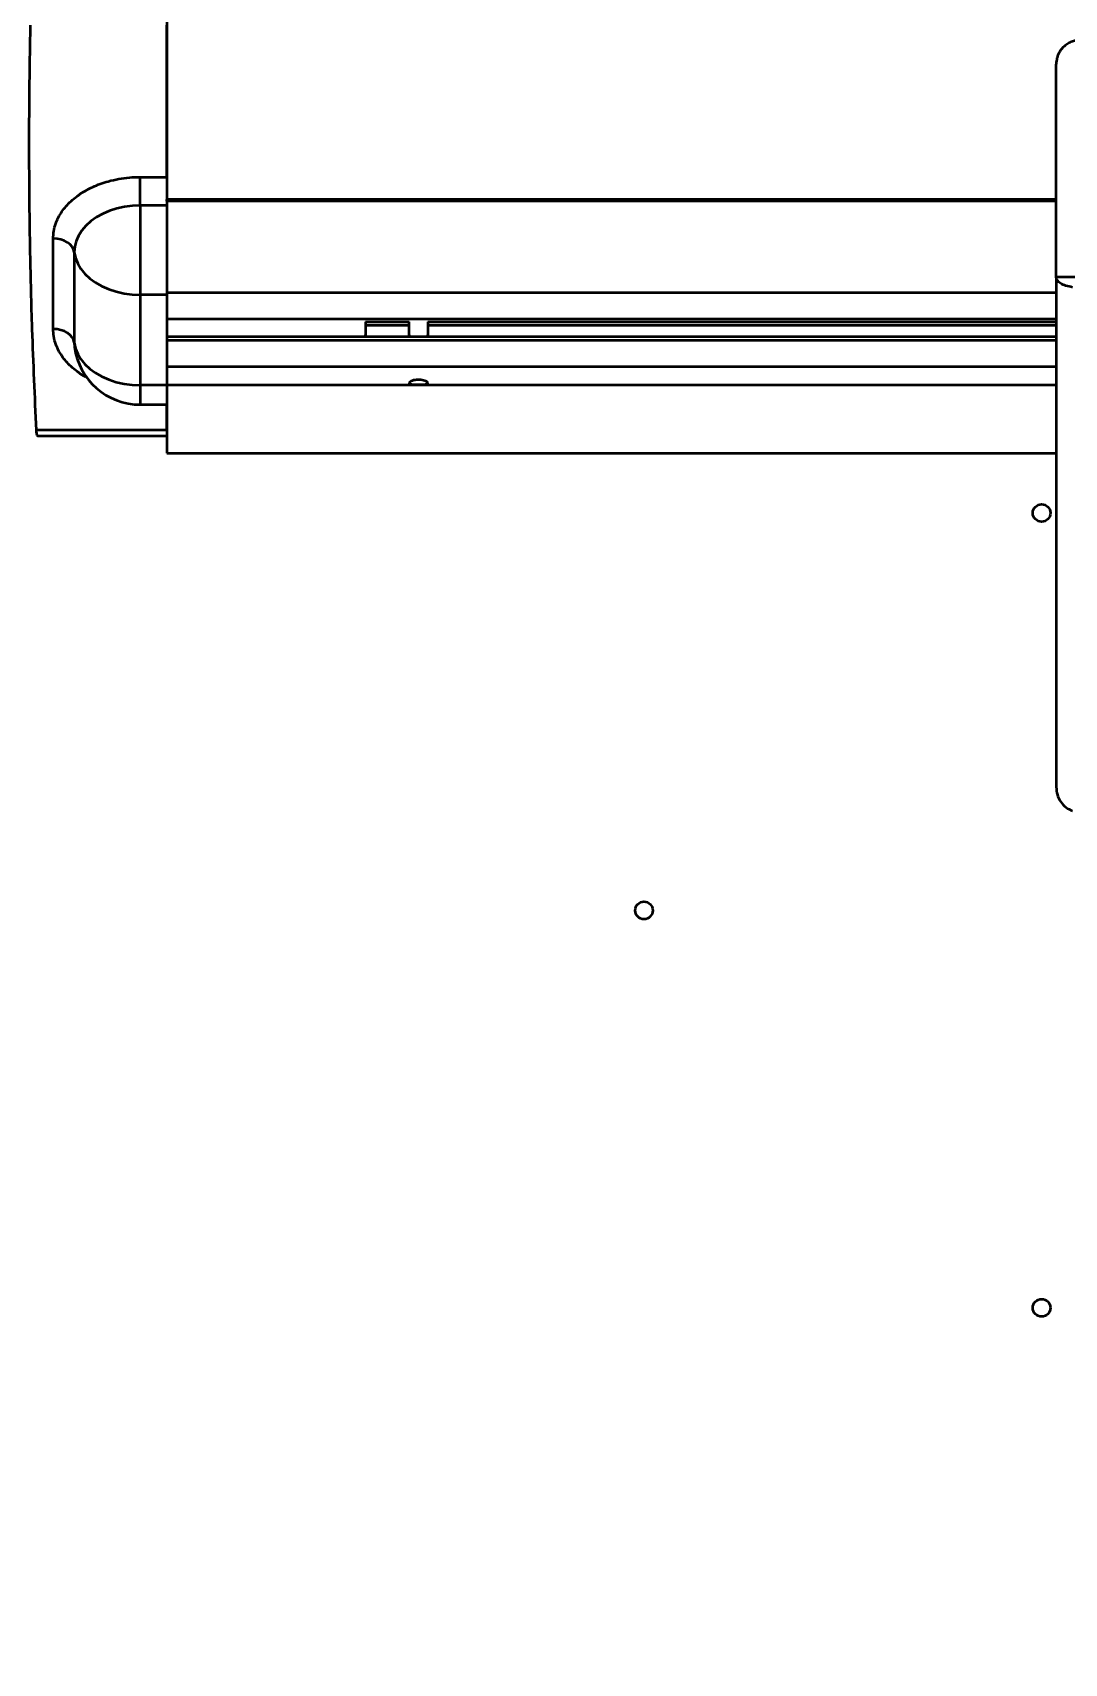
# Model space of a CAD drawing. Header units: millimetres. Extents: x 0 to 420, y 0 to 297.
# Drawn here: x 314.57 to 318.46, y 134.35 to 140.51 of the extents above; entities that cross this region are included whole.
import ezdxf

# ---------------------------------------------------------------- set-up
doc = ezdxf.new("R2010")
doc.units = ezdxf.units.MM
doc.layers.add('尺寸线层', color=150, linetype='Continuous')
doc.styles.add('SLDTEXTSTYLE2', font='TXT', dxfattribs={"width": 0.7})
doc.dimstyles.new('SLDDIMSTYLE0', dxfattribs={"dimtxt": 3.5, "dimasz": 3.302, "dimexe": 0, "dimexo": 0.0625, "dimgap": 0.875, "dimtad": 1, "dimdec": 1, "dimlfac": 100, "dimrnd": 1e-09, "dimzin": 12, "dimdsep": 46, "dimtxsty": 'SLDTEXTSTYLE2', "dimsah": 1, "dimcen": 0.09, "dimadec": 0, "dimazin": 3, "dimtfac": 1, "dimtdec": 3, "dimtofl": 0, "dimtmove": 0, "dimatfit": 3, "dimfxl": 0, "dimfrac": 2, "dimtolj": 1, "dimtzin": 12, "dimarcsym": 0})

# ---------------------------------------------------------------- blocks, each defined once
blk = doc.blocks.new('_D')
at = {"layer": '尺寸线层'}
for p, q in [((291.9431, 202.6412), (364.6876, 202.6412)), ((363.6876, 202.6412), (363.6876, 128.5802)), ((326.1167, 128.5802), (364.6876, 128.5802))]:
    blk.add_line(p, q, dxfattribs=at)
for points in [[(363.6876, 202.6412), (363.1796, 199.3392), (364.1956, 199.3392)], [(363.6876, 128.5802), (364.1956, 131.8822), (363.1796, 131.8822)]]:
    blk.add_solid(points, dxfattribs=at)
at = {"layer": '尺寸线层', "insert": (359.1758, 158.5376), "char_height": 3.5, "attachment_point": 1, "rotation": 90, "style": 'SLDTEXTSTYLE2'}
blk.add_mtext('7406.11', dxfattribs=at)

msp = doc.modelspace()

# ---------------------------------------------------------------- linework, layer by layer
at = {"color": 7, "linetype": 'Continuous', "lineweight": 35}
for p, q in [((315.0789, 140.8984), (315.0789, 139.9602)), ((315.0789, 139.9602), (315.0789, 140.5338)), ((318.4341, 139.5818), (318.4341, 140.3865)), ((314.9789, 139.9602), (315.0789, 139.9602)), ((314.9789, 139.8524), (314.9789, 139.9602)), ((315.0789, 139.9602), (315.0789, 139.8524)), ((314.9789, 139.8524), (314.9789, 139.6924)), ((315.0789, 139.8524), (314.9789, 139.8524)), ((315.0789, 139.8524), (315.0789, 139.5157)), ((318.4341, 139.8759), (315.0793, 139.8759)), ((315.0793, 139.8686), (315.0793, 139.8759)), ((315.0793, 139.8686), (315.0793, 139.5238)), ((318.4341, 139.8686), (315.0793, 139.8686)), ((314.6502, 139.3865), (314.6502, 139.7278)), ((314.7299, 139.6764), (314.7299, 139.335)), ((314.9789, 139.6924), (314.9789, 139.5157)), ((318.5241, 139.5818), (318.4341, 139.5818)), ((315.0789, 139.5157), (314.9789, 139.5157)), ((314.9789, 139.5157), (314.9789, 139.1743)), ((315.0789, 139.5157), (315.0789, 139.1743)), ((315.0793, 139.5238), (315.0793, 139.4248)), ((315.0793, 139.5238), (318.4341, 139.5238)), ((315.0793, 139.4248), (318.4341, 139.4248)), ((315.8283, 139.4134), (315.9933, 139.4134)), ((315.8283, 139.4134), (315.8283, 139.3992)), ((315.9933, 139.3992), (315.9933, 139.4134)), ((316.0633, 139.4134), (318.4341, 139.4134)), ((316.0633, 139.4134), (316.0633, 139.3992)), ((318.4341, 139.3568), (315.0789, 139.3568)), ((315.8275, 139.3568), (315.8283, 139.3639)), ((315.8283, 139.3992), (315.8283, 139.3568)), ((315.9933, 139.3992), (315.8283, 139.3992)), ((315.9933, 139.3568), (315.9933, 139.3992)), ((315.9933, 139.3639), (315.9948, 139.3568)), ((316.0619, 139.3568), (316.0633, 139.3639)), ((318.4341, 139.3992), (316.0633, 139.3992)), ((316.0633, 139.3992), (316.0633, 139.3568)), ((314.7299, 139.335), (314.7309, 139.319)), ((318.4341, 139.3426), (315.0789, 139.3426)), ((318.4341, 139.2437), (315.0789, 139.2437)), ((315.0789, 139.1743), (314.9789, 139.1743)), ((314.9789, 139.1743), (314.9789, 139.1011)), ((315.0789, 139.1763), (318.4341, 139.1763)), ((315.0789, 139.1743), (315.0789, 139.1011)), ((314.9789, 139.1011), (315.0789, 139.1011)), ((315.0789, 139.1011), (315.0789, 138.9185)), ((315.0789, 139.0042), (315.0789, 139.1011)), ((315.0789, 139.0042), (314.5861, 139.0042)), ((314.591, 138.9837), (315.0789, 138.9837)), ((315.0789, 138.9185), (318.4341, 138.9185))]:
    msp.add_line(p, q, dxfattribs=at)
at = {"color": 7, "linetype": 'Continuous', "lineweight": 35, "flags": 128}
for points in [[(314.9789, 139.8524), (314.9489, 139.8511), (314.9193, 139.8473), (314.8906, 139.841), (314.8632, 139.8323), (314.8374, 139.8213), (314.8138, 139.8081), (314.7925, 139.7931), (314.774, 139.7764), (314.7584, 139.7582), (314.7461, 139.7388), (314.7371, 139.7185), (314.7317, 139.6976), (314.7299, 139.6764)], [(314.7299, 139.6764), (314.7272, 139.6866), (314.7219, 139.6964), (314.7141, 139.7053), (314.7042, 139.713), (314.6924, 139.7193), (314.6792, 139.724), (314.665, 139.7268), (314.6502, 139.7278)], [(314.7299, 139.6764), (314.7346, 139.6548), (314.743, 139.6339), (314.755, 139.6138), (314.7703, 139.5949), (314.7889, 139.5775), (314.8103, 139.5619), (314.8343, 139.5482), (314.8605, 139.5367), (314.8885, 139.5276), (314.9178, 139.521), (314.9481, 139.517), (314.9789, 139.5157)], [(314.7299, 139.335), (314.7272, 139.3453), (314.7219, 139.3551), (314.7141, 139.3639), (314.7042, 139.3717), (314.6924, 139.378), (314.6792, 139.3826), (314.665, 139.3855), (314.6502, 139.3865)], [(314.7299, 139.335), (314.7346, 139.3135), (314.743, 139.2925), (314.755, 139.2725), (314.7703, 139.2536), (314.7889, 139.2362), (314.8103, 139.2205), (314.8343, 139.2069), (314.8605, 139.1954), (314.8885, 139.1863), (314.9178, 139.1797), (314.9481, 139.1757), (314.9789, 139.1743)]]:
    msp.add_lwpolyline(points, dxfattribs=at)
at = {"color": 7, "linetype": 'Continuous', "lineweight": 35}
for centre in [(318.3789, 138.6922), (316.8789, 137.1922), (318.3789, 135.6922)]:
    msp.add_circle(centre, 0.0332, dxfattribs=at)
msp.add_arc((314.9789, 139.3511), 0.25, 187.38667, 270, dxfattribs=at)
for points, knots in [([(314.5635, 140.5338), (314.5619, 140.4382), (314.5587, 140.247), (314.5586, 139.9601), (314.5621, 139.6733), (314.57, 139.3546), (314.5802, 139.1316), (314.5861, 139.0042)], [0, 0, 0, 0, 0.187488, 0.374976, 0.562528, 0.750081, 1, 1, 1, 1]), ([(318.5241, 140.4765), (318.5185, 140.4762), (318.5069, 140.4756), (318.49, 140.4704), (318.4739, 140.4619), (318.4614, 140.4516), (318.4521, 140.4409), (318.4454, 140.4307), (318.4403, 140.42), (318.4368, 140.4092), (318.4346, 140.3981), (318.4343, 140.3906), (318.4341, 140.3865)], [0, 0, 0, 0, 0.098498, 0.201514, 0.317912, 0.445577, 0.534535, 0.626789, 0.723887, 0.813871, 0.899743, 1, 1, 1, 1]), ([(314.6502, 139.7278), (314.6507, 139.7372), (314.6517, 139.7564), (314.6596, 139.7852), (314.6715, 139.8115), (314.6866, 139.8349), (314.7035, 139.8553), (314.7233, 139.8746), (314.7461, 139.8924), (314.7713, 139.9085), (314.7985, 139.9225), (314.8274, 139.9345), (314.8605, 139.9451), (314.8977, 139.9536), (314.9384, 139.9592), (314.9655, 139.9598), (314.9789, 139.9602)], [0, 0, 0, 0, 0.077632, 0.1576623, 0.2399513, 0.304274, 0.3686069, 0.4342982, 0.5, 0.5656913, 0.6313931, 0.6957158, 0.7600486, 0.8423287, 0.9223634, 1, 1, 1, 1]), ([(318.4955, 139.5438), (318.4869, 139.5455), (318.4697, 139.5488), (318.45, 139.5581), (318.4367, 139.5693), (318.435, 139.5776), (318.4341, 139.5818)], [0, 0, 0, 0, 0.25, 0.500022, 0.749862, 1, 1, 1, 1]), ([(318.4341, 139.5818), (318.4341, 139.5205), (318.4341, 139.3976), (318.4341, 139.2179), (318.4341, 139.0413), (318.4341, 138.869), (318.4341, 138.7015), (318.4341, 138.5532), (318.4341, 138.423), (318.4341, 138.3094), (318.4341, 138.2002), (318.4341, 138.1025), (318.4341, 138.0159), (318.4341, 137.9401), (318.4341, 137.8695), (318.4341, 137.8051), (318.4341, 137.7548), (318.4341, 137.7177), (318.4341, 137.6909), (318.4341, 137.6706), (318.4341, 137.6594), (318.4341, 137.6573), (318.4341, 137.6573)], [0, 0, 0, 0, 0.073727, 0.147846, 0.221871, 0.296378, 0.370787, 0.444593, 0.500165, 0.555648, 0.61106, 0.666488, 0.711227, 0.755919, 0.800453, 0.844766, 0.888696, 0.917457, 0.944444, 0.9723, 0.999989, 1, 1, 1, 1]), ([(314.7802, 139.2017), (314.7773, 139.2031), (314.7653, 139.2092), (314.7462, 139.2219), (314.7233, 139.2397), (314.7035, 139.2589), (314.6866, 139.2794), (314.6715, 139.3028), (314.6596, 139.3291), (314.6517, 139.3578), (314.6507, 139.377), (314.6502, 139.3865)], [0, 0, 0, 0, 0.034893, 0.146982, 0.259054, 0.371144, 0.48088, 0.590635, 0.731007, 0.867549, 1, 1, 1, 1]), ([(316.0283, 139.1765), (316.0251, 139.1765), (316.0186, 139.1766), (316.009, 139.1769), (316.0008, 139.1778), (315.9946, 139.1797), (315.9924, 139.1829), (315.9957, 139.1873), (316.004, 139.1915), (316.015, 139.1942), (316.0266, 139.1953), (316.0379, 139.1948), (316.048, 139.1928), (316.0561, 139.1899), (316.0617, 139.1864), (316.064, 139.1828), (316.0623, 139.1797), (316.0562, 139.1778), (316.0472, 139.1769), (316.0377, 139.1766), (316.0313, 139.1765), (316.0283, 139.1765)], [0, 0, 0, 0, 0.040585, 0.080972, 0.137383, 0.194886, 0.263345, 0.33209, 0.392837, 0.4454, 0.493287, 0.539255, 0.584974, 0.631805, 0.681369, 0.735716, 0.796876, 0.865009, 0.920255, 0.963111, 1, 1, 1, 1]), ([(314.5861, 139.0042), (314.5865, 138.9993), (314.5873, 138.9895), (314.5891, 138.9834), (314.5906, 138.9843), (314.591, 138.9846)], [0, 0, 0, 0, 0.42648, 0.852858, 1, 1, 1, 1]), ([(318.4341, 137.658), (318.4349, 137.6481), (318.4366, 137.628), (318.4499, 137.6013), (318.4697, 137.5796), (318.4869, 137.5716), (318.4955, 137.5677)], [0, 0, 0, 0, 0.246235, 0.494805, 0.746149, 1, 1, 1, 1])]:
    msp.add_open_spline(points, degree=3, knots=knots, dxfattribs=at)

# ---------------------------------------------------------------- dimensions: what is measured, and where the dimension line sits
at = {"layer": '尺寸线层'}
dim = msp.add_linear_dim(base=(363.6876, 128.5802), p1=(291.9431, 202.6412), p2=(326.1167, 128.5802), angle=90, dimstyle='SLDDIMSTYLE0', dxfattribs=at)
dim.commit()
dim.dimension.update_dxf_attribs({"geometry": '_D', "text_midpoint": (363.6876, 163.9067), "dimtype": 160})

doc.saveas('drawing.dxf')
